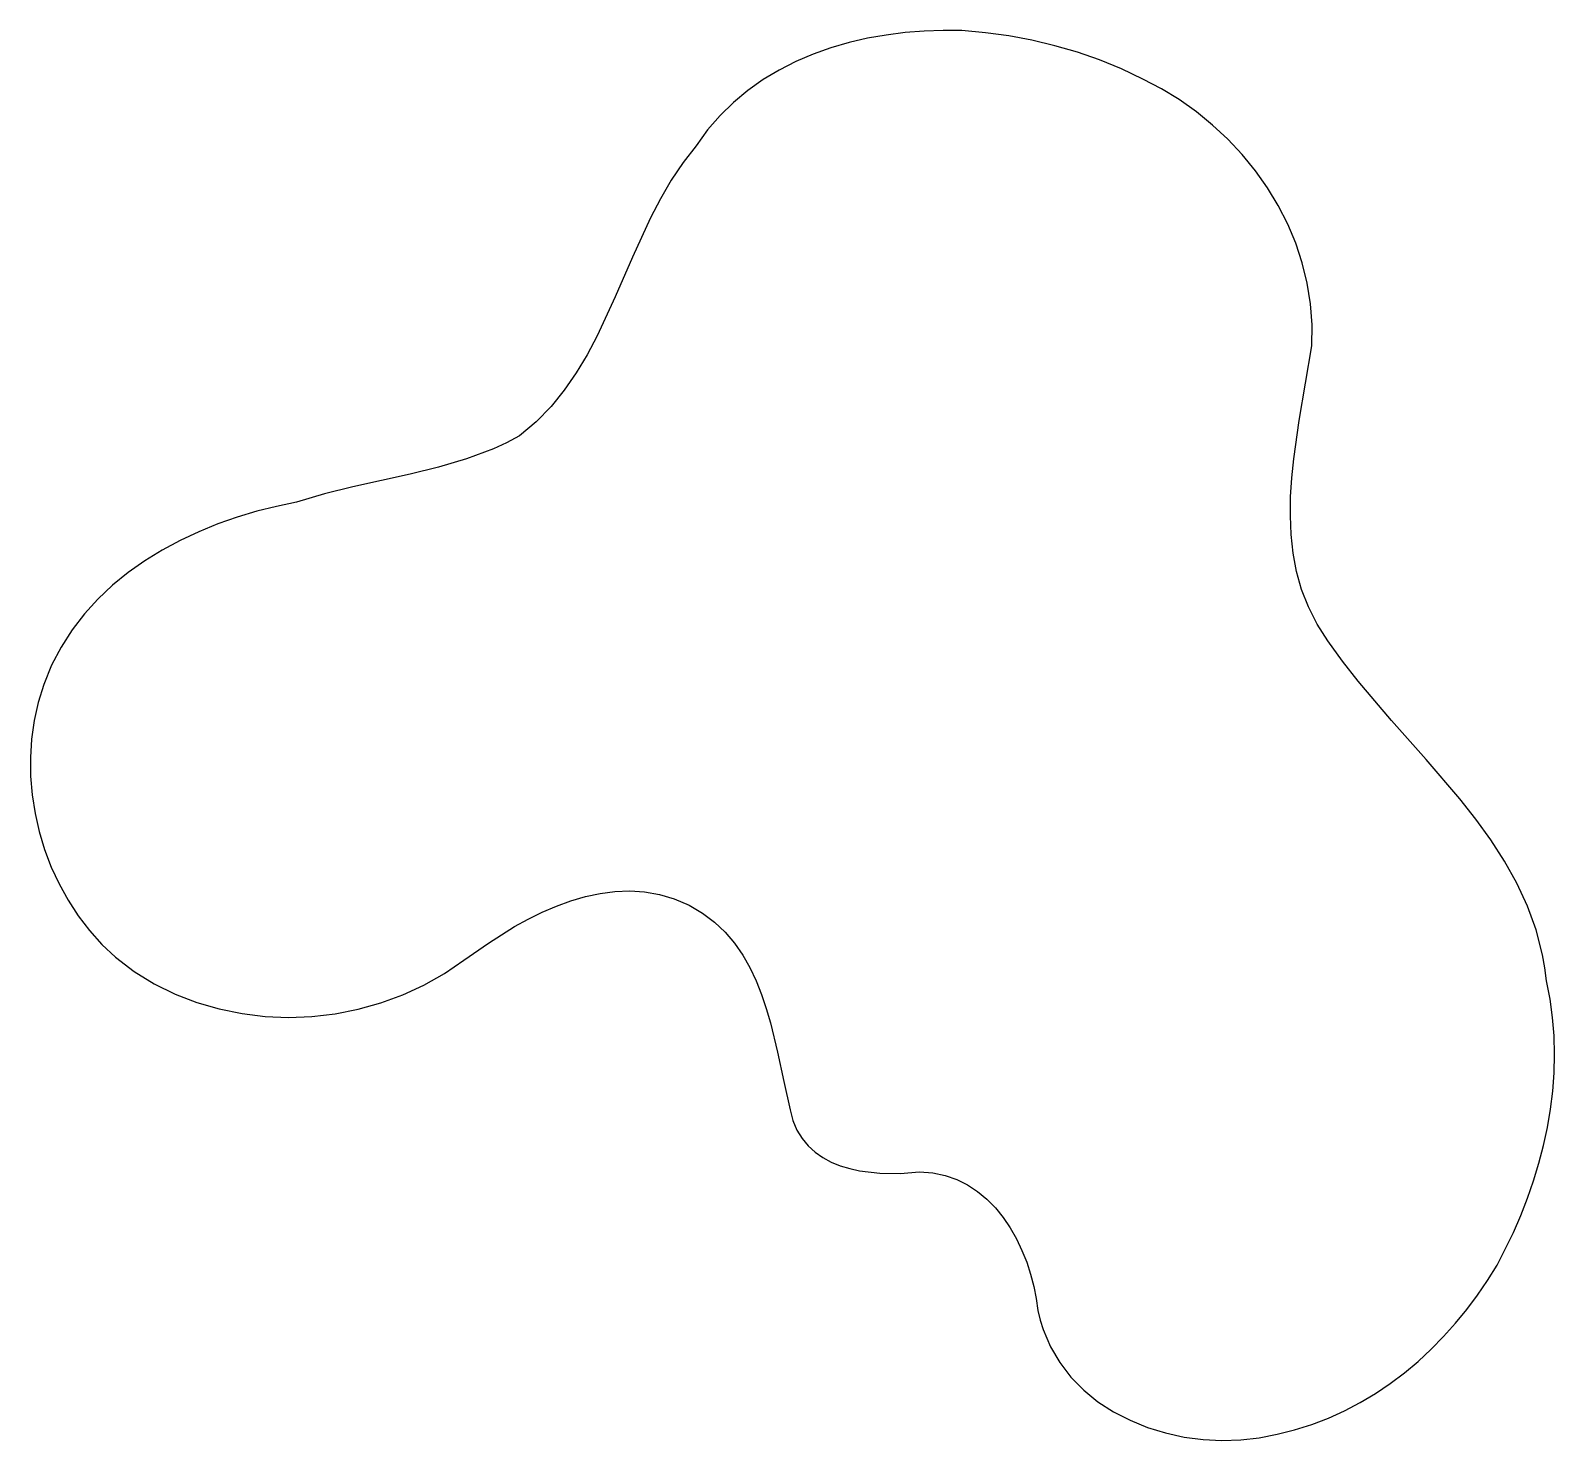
# Model space of a CAD drawing. Extents: x -79 to 116, y -10 to 170.
import ezdxf

# ---------------------------------------------------------------- set-up
doc = ezdxf.new("R2010")
doc.units = 0
doc.layers.get('0').update_dxf_attribs({"linetype": 'CONTINUOUS'})

msp = doc.modelspace()

# ---------------------------------------------------------------- linework, layer by layer
at = {"color": 7}
msp.add_lwpolyline([(39.810972, 169.783125), (37.409503, 169.806481), (34.992813, 169.724426), (32.572178, 169.53262), (30.158875, 169.226723), (27.764182, 168.802397), (25.399375, 168.255302), (23.075731, 167.581097), (20.804526, 166.775444), (18.597039, 165.834002), (16.464545, 164.752433), (14.418322, 163.526397), (12.469647, 162.151554), (10.629796, 160.623565), (8.910047, 158.93809), (7.321675, 157.090789), (5.875959, 155.077324), (4.195711, 152.924368), (2.682235, 150.656759), (1.307476, 148.294366), (0.043382, 145.857061), (-2.265037, 140.83719), (-4.467459, 135.756106), (-6.78832, 130.772769), (-8.063302, 128.367431), (-9.452058, 126.046139), (-10.982642, 123.828765), (-12.68311, 121.735176), (-14.581515, 119.785245), (-16.705912, 117.99884), (-18.349902, 117.130345), (-20.031786, 116.356113), (-23.49247, 115.048297), (-27.054426, 113.991115), (-30.684114, 113.100285), (-38.012532, 111.480564), (-41.644183, 110.583114), (-45.209409, 109.514897), (-47.738226, 108.996055), (-50.264626, 108.363366), (-52.774539, 107.61444), (-55.253895, 106.746884), (-57.688623, 105.758306), (-60.064652, 104.646314), (-62.367913, 103.408516), (-64.584334, 102.042521), (-66.699847, 100.545935), (-68.700379, 98.916368), (-70.571861, 97.151427), (-72.300223, 95.24872), (-73.871394, 93.205855), (-75.271303, 91.020441), (-76.48588, 88.690084), (-77.501056, 86.212394), (-78.196935, 83.938447), (-78.707886, 81.617682), (-79.037302, 79.262911), (-79.188574, 76.886946), (-79.165096, 74.502599), (-78.97026, 72.122684), (-78.607459, 69.760011), (-78.080084, 67.427394), (-77.391529, 65.137645), (-76.545186, 62.903576), (-75.544447, 60.737999), (-74.392706, 58.653728), (-73.093354, 56.663573), (-71.649785, 54.780348), (-70.06539, 53.016865), (-68.343563, 51.385936), (-65.925018, 49.566885), (-63.36882, 47.997505), (-60.694076, 46.675548), (-57.919892, 45.598765), (-55.065374, 44.764908), (-52.149629, 44.171729), (-49.191765, 43.81698), (-46.210887, 43.698413), (-43.226102, 43.813779), (-40.256517, 44.160831), (-37.321238, 44.737321), (-34.439373, 45.540999), (-31.630027, 46.569619), (-28.912308, 47.820931), (-26.305322, 49.292689), (-23.828175, 50.982643), (-20.685451, 53.197191), (-17.332884, 55.289889), (-15.590418, 56.250058), (-13.810502, 57.131179), (-11.998139, 57.917058), (-10.158332, 58.5915), (-8.296084, 59.138312), (-6.416399, 59.541296), (-4.52428, 59.78426), (-2.62473, 59.851008), (-0.722753, 59.725345), (1.176647, 59.391077), (3.068469, 58.832008), (4.947708, 58.031944), (6.679372, 57.018206), (8.216457, 55.860497), (9.574261, 54.571945), (10.768085, 53.165677), (11.813228, 51.65482), (12.724989, 50.0525), (13.518666, 48.371845), (14.209559, 46.625982), (14.812968, 44.828037), (15.344191, 42.991137), (16.251277, 39.252983), (17.053211, 35.516533), (17.872387, 31.886804), (18.231901, 30.517458), (18.744279, 29.298636), (19.396034, 28.223035), (20.173681, 27.283352), (21.063735, 26.472286), (22.05271, 25.782534), (23.127121, 25.206795), (24.273483, 24.737764), (25.47831, 24.368142), (26.728117, 24.090624), (29.308729, 23.782696), (31.907437, 23.755561), (34.416357, 23.9508), (36.09166, 23.830431), (37.669466, 23.503761), (39.149801, 22.986798), (40.532691, 22.295546), (41.818163, 21.446012), (43.006243, 20.454201), (44.096958, 19.336119), (45.090334, 18.107772), (45.986398, 16.785166), (46.785176, 15.384307), (47.486694, 13.9212), (48.09098, 12.411852), (48.598058, 10.872268), (49.007957, 9.318455), (49.320701, 7.766417), (49.536319, 6.232161), (49.823053, 5.006604), (50.184242, 3.82692), (51.117443, 1.605699), (52.310833, -0.430446), (53.739321, -2.280456), (55.37782, -3.943276), (57.201239, -5.417846), (59.184489, -6.703111), (61.30248, -7.798012), (63.530123, -8.701492), (65.842329, -9.412493), (68.214009, -9.92996), (70.620072, -10.252833), (73.03543, -10.380056), (75.434992, -10.310571), (77.793671, -10.04332), (80.086375, -9.577248), (82.32925, -9.029404), (84.515648, -8.345532), (86.643768, -7.531862), (88.711807, -6.594622), (90.717964, -5.540039), (92.660438, -4.374343), (94.537427, -3.103761), (96.34713, -1.734522), (98.087744, -0.272854), (99.75747, 1.275013), (101.354504, 2.902853), (102.877046, 4.604436), (104.323293, 6.373535), (105.691445, 8.20392), (106.9797, 10.089364), (108.186257, 12.023638), (110.273053, 16.222766), (111.208193, 18.382244), (112.064884, 20.576865), (112.838417, 22.803025), (113.524086, 25.057123), (114.117181, 27.335559), (114.612995, 29.63473), (115.00682, 31.951036), (115.293949, 34.280874), (115.469672, 36.620644), (115.529282, 38.966743), (115.468072, 41.315572), (115.281333, 43.663527), (114.964357, 46.007009), (114.512437, 48.342415), (114.296173, 50.031381), (113.998049, 51.680427), (113.172019, 54.866205), (112.065937, 57.914651), (110.711395, 60.840667), (109.139982, 63.659155), (107.383291, 66.385018), (105.472911, 69.033159), (103.440434, 71.618479), (99.135551, 76.660268), (94.721366, 81.629604), (90.450608, 86.645705), (88.44799, 89.208549), (86.576002, 91.827791), (85.198861, 93.955258), (84.088037, 96.14449), (83.222125, 98.388719), (82.579723, 100.681179), (82.139426, 103.015102), (81.879831, 105.383721), (81.779533, 107.780269), (81.81713, 110.197978), (81.971218, 112.630082), (82.220392, 115.069813), (82.918387, 119.945087), (84.513654, 129.489404), (84.55146, 132.206993), (84.355931, 134.887896), (83.937429, 137.523234), (83.306317, 140.104128), (82.472958, 142.6217), (81.447715, 145.067071), (80.240951, 147.431361), (78.863029, 149.705692), (77.324312, 151.881185), (75.635162, 153.948961), (73.805943, 155.900141), (71.847018, 157.725846), (69.768749, 159.417197), (67.581499, 160.965316), (65.295632, 162.361323), (62.921509, 163.59634), (60.1937, 164.892239), (57.407919, 166.033976), (54.57015, 167.023981), (51.686379, 167.864687), (48.762591, 168.558523), (45.80477, 169.10792), (42.818903, 169.515311), (39.810972, 169.783125), (39.810972, 169.783125)], dxfattribs=at)

doc.saveas('drawing.dxf')
